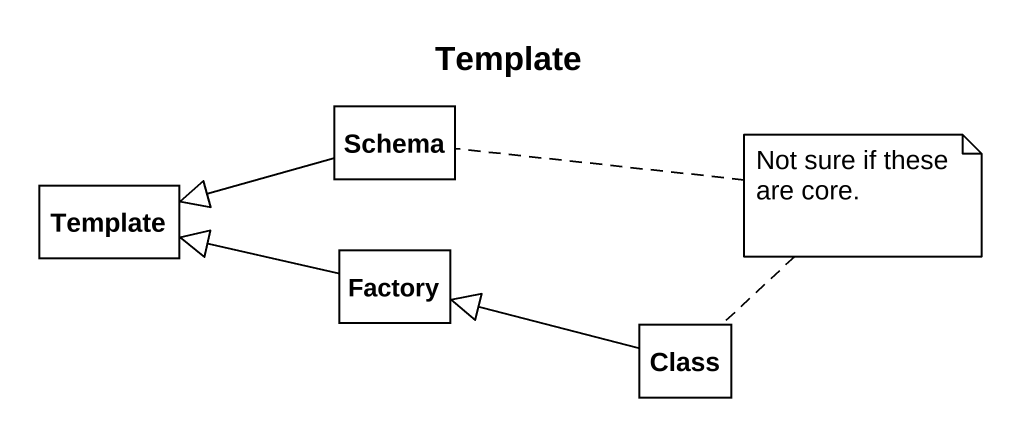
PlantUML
@startuml
title Template
hide circle
hide empty members
class Template
class Schema
class Factory
class "Class" as Class_
Schema -left-|> Template
Factory -left-|> Template
Class_ -left-|> Factory
note as N1
  Not sure if these are core.
end note
N1 .. Schema
N1 .. Class_
@enduml
